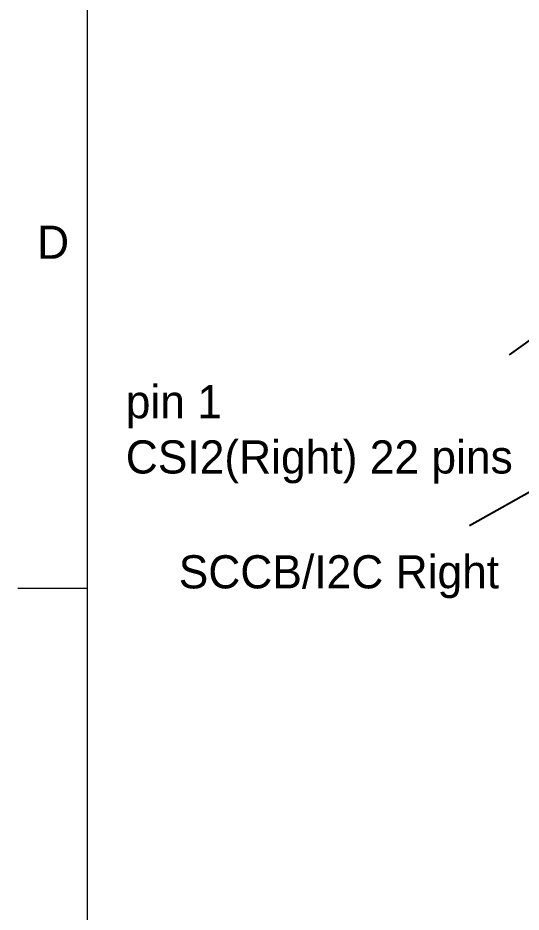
# Model space of a CAD drawing. Header units: millimetres. Extents: x 15 to 205, y 5 to 292.
# Drawn here: x 15 to 51.3, y 75.2 to 139.7 of the extents above; entities that cross this region are included whole.
import ezdxf

# ---------------------------------------------------------------- set-up
doc = ezdxf.new("R2010")
doc.units = ezdxf.units.MM
doc.layers.add('Annotations', color=7, linetype='Continuous')
doc.layers.add('Border', color=7, linetype='Continuous')
doc.styles.add('Shapr0', font='txt', dxfattribs={"height": 2.3925})
doc.dimstyles.new('ISO-25', dxfattribs={"dimtxt": 2.5, "dimasz": 2.5, "dimexe": 1.25, "dimexo": 0.625, "dimtad": 1, "dimtxsty": 'Standard', "dimcen": 2.5, "dimadec": 0, "dimazin": 0, "dimtfac": 1, "dimtmove": 0, "dimatfit": 3, "dimfxl": 1, "dimarcsym": 0})

msp = doc.modelspace()

# ---------------------------------------------------------------- linework, layer by layer
at = {"layer": 'Border', "linetype": 'Continuous', "lineweight": 15}
for p, q in [((20, 287), (20, 10)), ((20, 98.5), (15, 98.5))]:
    msp.add_line(p, q, dxfattribs=at)

# ---------------------------------------------------------------- texts
at = {"layer": 'Annotations', "linetype": 'Continuous', "lineweight": 15, "char_height": 1.79438, "width": 84.66672, "attachment_point": 4}
for s, insert in [('{\\fSF-Mono-Regular-Extended.ttf|b0|i0|c0|p0;\\H1.333333x;pin 1\\PCSI2(Right) 22 pins}', (22.782, 109.639)), ('{\\fSF-Mono-Regular-Extended.ttf|b0|i0|c0|p0;\\H1.333333x;SCCB/I2C Right}', (26.602, 99.355))]:
    msp.add_mtext(s, dxfattribs=dict(at, insert=insert))
at = {"layer": 'Border', "linetype": 'Continuous', "lineweight": 15, "insert": (18.696, 123.5), "char_height": 2.393, "width": 2.3925, "attachment_point": 6, "style": 'Shapr0'}
msp.add_mtext('D', dxfattribs=at)

# ---------------------------------------------------------------- leaders
at = {"layer": 'Annotations', "linetype": 'Continuous', "lineweight": 15}
for points in [[(61.723, 123.468), (50.432, 115.376)], [(67.253, 114.078), (47.572, 103.043)]]:
    msp.add_leader(points, dimstyle='ISO-25', dxfattribs=at)

doc.saveas('drawing.dxf')
